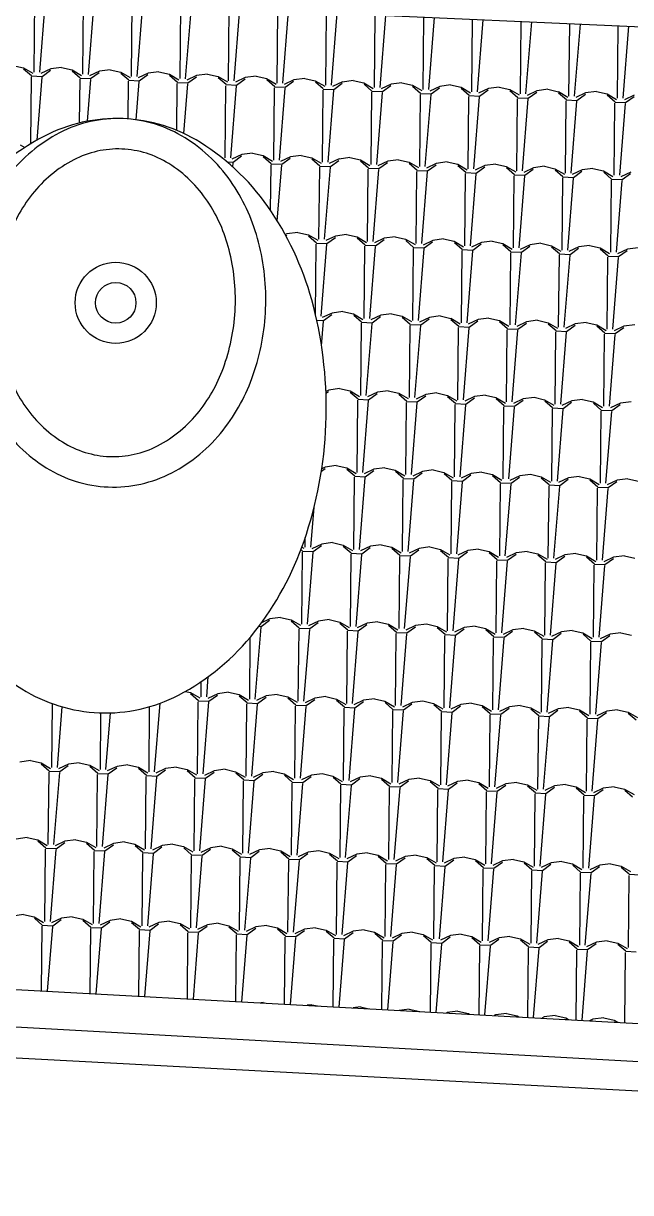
# Model space of a CAD drawing. Extents: x 1037 to 14540, y 1034 to 18285.
# Drawn here: x 8689 to 8988, y 1042 to 1618 of the extents above; entities that cross this region are included whole.
import ezdxf

# ---------------------------------------------------------------- set-up
doc = ezdxf.new("R2010")
doc.units = 0
doc.header["$LTSCALE"] = 100
doc.header["$MEASUREMENT"] = 0
doc.layers.get('0').update_dxf_attribs({"color": 240, "linetype": 'CONTINUOUS'})
doc.layers.add('proiezioni', color=252, linetype='CONTINUOUS')
doc.layers.add('retini copertura', color=32, linetype='CONTINUOUS')

# ---------------------------------------------------------------- blocks, each defined once
blk = doc.blocks.new('*X1853')
at = {"color": 0}
for p, q in [((33.544, 15.9297), (33.5474, 16.2854)), ((33.5716, 15.9294), (33.6, 16.284)), ((33.7837, 15.9189), (33.7872, 16.2746)), ((33.8114, 15.9187), (33.8398, 16.2733)), ((34.0235, 15.9082), (34.0269, 16.2639)), ((34.0512, 15.908), (34.0795, 16.2626)), ((34.2633, 15.8975), (34.2667, 16.2532)), ((34.2909, 15.8973), (34.3193, 16.2519)), ((34.503, 15.8867), (34.5064, 16.2424)), ((34.5307, 15.8866), (34.559, 16.2412)), ((34.7428, 15.876), (34.7462, 16.2317)), ((34.7704, 15.8758), (34.7988, 16.2304)), ((34.9825, 15.8653), (34.986, 16.221)), ((35.0102, 15.8651), (35.0385, 16.2197)), ((35.2223, 15.8545), (35.2257, 16.2102)), ((35.25, 15.8544), (35.2783, 16.209)), ((35.462, 15.8438), (35.4655, 16.1995)), ((35.4897, 15.8437), (35.5181, 16.1983)), ((35.7018, 15.8331), (35.7052, 16.1888)), ((35.7295, 15.8329), (35.7578, 16.1875)), ((35.9416, 15.8223), (35.945, 16.178)), ((35.9692, 15.8222), (35.9976, 16.1768)), ((36.1813, 15.8116), (36.1847, 16.1673)), ((36.209, 15.8115), (36.2373, 16.1661)), ((36.4211, 15.8009), (36.4245, 16.1566)), ((36.4487, 15.8008), (36.4771, 16.1554)), ((33.4394, 15.963), (33.4918, 15.9513)), ((33.4917, 15.9514), (33.538, 15.9242)), ((33.5313, 15.9108), (33.4922, 15.9447)), ((33.5313, 15.9108), (33.583, 15.9085)), ((33.6259, 15.9453), (33.5774, 15.9224)), ((33.583, 15.9085), (33.6249, 15.9387)), ((33.6792, 15.9522), (33.626, 15.9453)), ((33.6792, 15.9523), (33.7315, 15.9406)), ((33.7315, 15.9406), (33.7778, 15.9135)), ((33.7711, 15.9001), (33.732, 15.934)), ((33.8657, 15.9346), (33.8172, 15.9117)), ((33.8227, 15.8977), (33.8647, 15.928)), ((33.9189, 15.9415), (33.8657, 15.9346)), ((33.9189, 15.9415), (33.9713, 15.9299)), ((33.9712, 15.9299), (34.0175, 15.9028)), ((34.0108, 15.8894), (33.9718, 15.9232)), ((34.1055, 15.9239), (34.057, 15.901)), ((34.0625, 15.887), (34.1044, 15.9173)), ((34.1587, 15.9308), (34.1055, 15.9238)), ((34.1587, 15.9308), (34.211, 15.9192)), ((34.211, 15.9192), (34.2573, 15.892)), ((34.2506, 15.8786), (34.2115, 15.9125)), ((34.3452, 15.9132), (34.2967, 15.8903)), ((34.3984, 15.92), (34.3453, 15.9131)), ((34.3984, 15.9201), (34.4508, 15.9084)), ((34.6382, 15.9093), (34.585, 15.9024)), ((34.6382, 15.9094), (34.6906, 15.8977)), ((33.5273, 15.5766), (33.5304, 15.9057)), ((33.5582, 15.5947), (33.583, 15.9044)), ((33.7681, 15.6791), (33.7702, 15.895)), ((33.7711, 15.9001), (33.8227, 15.8978)), ((33.8063, 15.6874), (33.8228, 15.8937)), ((34.0082, 15.6989), (34.0099, 15.8843)), ((34.0108, 15.8893), (34.0625, 15.887)), ((34.0475, 15.695), (34.0625, 15.883)), ((34.2475, 15.6424), (34.2497, 15.8735)), ((34.2506, 15.8786), (34.3022, 15.8763)), ((34.2827, 15.6268), (34.3023, 15.8723)), ((34.3023, 15.8763), (34.3442, 15.9065)), ((34.4508, 15.9084), (34.497, 15.8813)), ((34.4904, 15.8679), (34.4513, 15.9018)), ((34.486, 15.5071), (34.4895, 15.8628)), ((34.4903, 15.8679), (34.542, 15.8656)), ((34.5137, 15.5069), (34.542, 15.8615)), ((34.585, 15.9024), (34.5365, 15.8795)), ((34.542, 15.8656), (34.584, 15.8958)), ((34.6905, 15.8977), (34.7368, 15.8706)), ((34.7301, 15.8572), (34.691, 15.8911)), ((34.7258, 15.4964), (34.7292, 15.8521)), ((34.7301, 15.8572), (34.7818, 15.8549)), ((34.8247, 15.8917), (34.7762, 15.8688)), ((34.7818, 15.8548), (34.8237, 15.8851)), ((34.878, 15.8986), (34.8248, 15.8917)), ((34.878, 15.8986), (34.9303, 15.887)), ((34.9303, 15.887), (34.9766, 15.8599)), ((34.9699, 15.8465), (34.9308, 15.8803)), ((35.0645, 15.881), (35.016, 15.8581)), ((35.0215, 15.8441), (35.0635, 15.8744)), ((35.1177, 15.8879), (35.0645, 15.8809)), ((35.1177, 15.8879), (35.1701, 15.8763)), ((35.17, 15.8763), (35.2163, 15.8491)), ((35.2096, 15.8357), (35.1706, 15.8696)), ((35.3043, 15.8702), (35.2558, 15.8474)), ((35.2613, 15.8334), (35.3033, 15.8636)), ((35.3575, 15.8771), (35.3043, 15.8702)), ((35.3575, 15.8772), (35.4098, 15.8655)), ((35.4098, 15.8655), (35.4561, 15.8384)), ((35.4494, 15.825), (35.4103, 15.8589)), ((35.544, 15.8595), (35.4955, 15.8366)), ((35.5011, 15.8227), (35.543, 15.8529)), ((35.5972, 15.8664), (35.5441, 15.8595)), ((35.5972, 15.8664), (35.6496, 15.8548)), ((35.6496, 15.8548), (35.6958, 15.8277)), ((35.837, 15.8557), (35.7838, 15.8487)), ((35.837, 15.8557), (35.8894, 15.8441)), ((34.7535, 15.4962), (34.7818, 15.8508)), ((34.9655, 15.4856), (34.969, 15.8413)), ((34.9699, 15.8464), (35.0215, 15.8441)), ((34.9932, 15.4855), (35.0216, 15.8401)), ((35.2053, 15.4749), (35.2087, 15.8306)), ((35.2096, 15.8357), (35.2613, 15.8334)), ((35.233, 15.4748), (35.2613, 15.8294)), ((35.4451, 15.4642), (35.4485, 15.8199)), ((35.4494, 15.825), (35.501, 15.8227)), ((35.4727, 15.464), (35.5011, 15.8186)), ((35.6892, 15.8143), (35.6501, 15.8482)), ((35.6848, 15.4534), (35.6882, 15.8092)), ((35.6891, 15.8143), (35.7408, 15.8119)), ((35.7125, 15.4533), (35.7408, 15.8079)), ((35.7838, 15.8488), (35.7353, 15.8259)), ((35.7408, 15.8119), (35.7828, 15.8422)), ((35.8893, 15.8441), (35.9356, 15.817)), ((35.9289, 15.8035), (35.8898, 15.8374)), ((35.9246, 15.4427), (35.928, 15.7984)), ((35.9289, 15.8035), (35.9806, 15.8012)), ((35.9522, 15.4426), (35.9806, 15.7972)), ((36.0235, 15.8381), (35.975, 15.8152)), ((35.9806, 15.8012), (36.0225, 15.8315)), ((36.0768, 15.8449), (36.0236, 15.838)), ((36.0768, 15.845), (36.1291, 15.8333)), ((36.1291, 15.8334), (36.1754, 15.8062)), ((36.1687, 15.7928), (36.1296, 15.8267)), ((36.2633, 15.8273), (36.2148, 15.8044)), ((36.2203, 15.7905), (36.2623, 15.8207)), ((36.3165, 15.8342), (36.2633, 15.8273)), ((36.3165, 15.8343), (36.3689, 15.8226)), ((36.3688, 15.8226), (36.4151, 15.7955)), ((36.4084, 15.7821), (36.3694, 15.816)), ((36.5031, 15.8166), (36.4546, 15.7937)), ((36.4601, 15.7797), (36.5021, 15.81)), ((36.1643, 15.432), (36.1678, 15.7877)), ((36.1687, 15.7928), (36.2203, 15.7905)), ((36.192, 15.4319), (36.2204, 15.7865)), ((36.4041, 15.4212), (36.4075, 15.777)), ((36.4084, 15.7821), (36.4601, 15.7798)), ((36.4318, 15.4212), (36.4601, 15.7758)), ((33.4747, 15.5717), (33.4979, 15.5582)), ((34.4692, 15.5081), (34.4801, 15.5017)), ((34.568, 15.5228), (34.5195, 15.4999)), ((34.525, 15.4859), (34.567, 15.5162)), ((34.6212, 15.5297), (34.568, 15.5228)), ((34.6212, 15.5297), (34.6736, 15.5181)), ((34.6735, 15.5181), (34.7198, 15.491)), ((34.7131, 15.4776), (34.6741, 15.5114)), ((34.8078, 15.5121), (34.7592, 15.4892)), ((34.7648, 15.4752), (34.8067, 15.5055)), ((34.861, 15.519), (34.8078, 15.512)), ((34.861, 15.519), (34.9133, 15.5074)), ((34.9133, 15.5074), (34.9596, 15.4802)), ((35.1007, 15.5082), (35.0475, 15.5013)), ((35.1007, 15.5083), (35.1531, 15.4966)), ((34.4946, 15.4873), (34.525, 15.486)), ((34.5235, 15.4622), (34.5251, 15.4819)), ((34.7101, 15.2475), (34.7122, 15.4725)), ((34.7131, 15.4775), (34.7648, 15.4752)), ((34.7428, 15.1964), (34.7648, 15.4712)), ((34.9529, 15.4668), (34.9138, 15.5007)), ((34.9486, 15.106), (34.952, 15.4617)), ((34.9529, 15.4668), (35.0045, 15.4645)), ((34.9762, 15.1059), (35.0046, 15.4605)), ((35.0475, 15.5014), (34.999, 15.4785)), ((35.0046, 15.4645), (35.0465, 15.4947)), ((35.1531, 15.4966), (35.1993, 15.4695)), ((35.1927, 15.4561), (35.1536, 15.49)), ((35.1883, 15.0953), (35.1917, 15.451)), ((35.1926, 15.4561), (35.2443, 15.4538)), ((35.216, 15.0951), (35.2443, 15.4497)), ((35.2873, 15.4906), (35.2388, 15.4677)), ((35.2443, 15.4538), (35.2863, 15.484)), ((35.3405, 15.4975), (35.2873, 15.4906)), ((35.3405, 15.4975), (35.3929, 15.4859)), ((35.3928, 15.4859), (35.4391, 15.4588)), ((35.4324, 15.4454), (35.3933, 15.4793)), ((35.527, 15.4799), (35.4785, 15.457)), ((35.4841, 15.443), (35.526, 15.4733)), ((35.5803, 15.4868), (35.5271, 15.4799)), ((35.5803, 15.4868), (35.6326, 15.4752)), ((35.6326, 15.4752), (35.6788, 15.4481)), ((35.6722, 15.4346), (35.6331, 15.4685)), ((35.7668, 15.4692), (35.7183, 15.4463)), ((35.7238, 15.4323), (35.7658, 15.4626)), ((35.82, 15.476), (35.7668, 15.4691)), ((35.82, 15.4761), (35.8724, 15.4644)), ((35.8723, 15.4645), (35.9186, 15.4373)), ((35.9119, 15.4239), (35.8729, 15.4578)), ((36.0066, 15.4584), (35.958, 15.4356)), ((35.9636, 15.4216), (36.0055, 15.4518)), ((36.0598, 15.4653), (36.0066, 15.4584)), ((36.0598, 15.4654), (36.1121, 15.4537)), ((36.1121, 15.4537), (36.1584, 15.4266)), ((36.2463, 15.4477), (36.1978, 15.4248)), ((36.2995, 15.4546), (36.2463, 15.4477)), ((36.2995, 15.4546), (36.3519, 15.443)), ((35.4281, 15.0845), (35.4315, 15.4403)), ((35.4324, 15.4454), (35.4841, 15.443)), ((35.4557, 15.0844), (35.4841, 15.439)), ((35.6678, 15.0738), (35.6713, 15.4295)), ((35.6722, 15.4346), (35.7238, 15.4323)), ((35.6955, 15.0737), (35.7239, 15.4283)), ((35.9076, 15.0631), (35.911, 15.4188)), ((35.9119, 15.4239), (35.9636, 15.4216)), ((35.9353, 15.063), (35.9636, 15.4176)), ((36.1517, 15.4132), (36.1126, 15.4471)), ((36.1473, 15.0524), (36.1508, 15.4081)), ((36.1517, 15.4132), (36.2033, 15.4109)), ((36.175, 15.0523), (36.2034, 15.4069)), ((36.2034, 15.4108), (36.2453, 15.4411)), ((36.3519, 15.443), (36.3981, 15.4159)), ((36.3915, 15.4025), (36.3524, 15.4364)), ((36.3871, 15.0416), (36.3905, 15.3973)), ((36.3914, 15.4025), (36.4431, 15.4001)), ((36.4148, 15.0415), (36.4431, 15.3961)), ((36.4861, 15.437), (36.4376, 15.4141)), ((36.4431, 15.4001), (36.4851, 15.4304)), ((34.7908, 15.1325), (34.7823, 15.1284)), ((34.7854, 15.1227), (34.7898, 15.1259)), ((34.844, 15.1393), (34.7908, 15.1324)), ((34.844, 15.1394), (34.8963, 15.1277)), ((34.8963, 15.1278), (34.9426, 15.1006)), ((34.9359, 15.0872), (34.8968, 15.1211)), ((35.0305, 15.1217), (34.982, 15.0988)), ((34.9876, 15.0849), (35.0295, 15.1151)), ((35.0838, 15.1286), (35.0306, 15.1217)), ((35.0837, 15.1287), (35.1361, 15.117)), ((35.1361, 15.117), (35.1823, 15.0899)), ((35.1757, 15.0765), (35.1366, 15.1104)), ((35.2703, 15.111), (35.2218, 15.0881)), ((35.2273, 15.0741), (35.2693, 15.1044)), ((35.3235, 15.1179), (35.2703, 15.111)), ((35.3235, 15.1179), (35.3759, 15.1063)), ((35.3758, 15.1063), (35.4221, 15.0792)), ((35.5633, 15.1072), (35.5101, 15.1002)), ((35.5633, 15.1072), (35.6156, 15.0956)), ((34.9316, 14.7331), (34.935, 15.0821)), ((34.9359, 15.0872), (34.9876, 15.0849)), ((34.9592, 14.7262), (34.9876, 15.0808)), ((35.1713, 14.7157), (35.1748, 15.0714)), ((35.1756, 15.0765), (35.2273, 15.0742)), ((35.199, 14.7155), (35.2273, 15.0701)), ((35.4154, 15.0658), (35.3764, 15.0996)), ((35.4111, 14.7049), (35.4145, 15.0606)), ((35.4154, 15.0657), (35.4671, 15.0634)), ((35.4388, 14.7048), (35.4671, 15.0594)), ((35.51, 15.1003), (35.4615, 15.0774)), ((35.4671, 15.0634), (35.509, 15.0937)), ((35.6156, 15.0956), (35.6619, 15.0684)), ((35.6552, 15.055), (35.6161, 15.0889)), ((35.6508, 14.6942), (35.6543, 15.0499)), ((35.6552, 15.055), (35.7068, 15.0527)), ((35.6785, 14.6941), (35.7069, 15.0487)), ((35.7498, 15.0895), (35.7013, 15.0667)), ((35.7069, 15.0527), (35.7488, 15.0829)), ((35.803, 15.0964), (35.7498, 15.0895)), ((35.803, 15.0965), (35.8554, 15.0848)), ((35.8554, 15.0848), (35.9016, 15.0577)), ((35.8949, 15.0443), (35.8559, 15.0782)), ((35.8949, 15.0443), (35.9466, 15.042)), ((35.9896, 15.0788), (35.9411, 15.0559)), ((35.9466, 15.042), (35.9886, 15.0722)), ((36.0428, 15.0857), (35.9896, 15.0788)), ((36.0428, 15.0857), (36.0951, 15.0741)), ((36.0951, 15.0741), (36.1414, 15.047)), ((36.1347, 15.0336), (36.0956, 15.0675)), ((36.2293, 15.0681), (36.1808, 15.0452)), ((36.1864, 15.0312), (36.2283, 15.0615)), ((36.2826, 15.075), (36.2294, 15.068)), ((36.2826, 15.075), (36.3349, 15.0634)), ((36.3349, 15.0634), (36.3811, 15.0363)), ((36.3745, 15.0228), (36.3354, 15.0567)), ((36.4691, 15.0574), (36.4206, 15.0345)), ((36.4261, 15.0205), (36.4681, 15.0508)), ((36.5223, 15.0642), (36.4691, 15.0573)), ((35.8906, 14.6835), (35.894, 15.0392)), ((35.9183, 14.6834), (35.9466, 15.038)), ((36.1304, 14.6727), (36.1338, 15.0284)), ((36.1347, 15.0336), (36.1864, 15.0312)), ((36.158, 14.6726), (36.1864, 15.0272)), ((36.3701, 14.662), (36.3736, 15.0177)), ((36.3744, 15.0228), (36.4261, 15.0205)), ((36.3978, 14.6619), (36.4261, 15.0165)), ((34.9376, 14.7067), (34.9706, 14.7053)), ((34.961, 14.5811), (34.9706, 14.7012)), ((35.0135, 14.7421), (34.965, 14.7192)), ((34.9706, 14.7052), (35.0125, 14.7355)), ((35.0668, 14.749), (35.0136, 14.7421)), ((35.0668, 14.749), (35.1191, 14.7374)), ((35.1191, 14.7374), (35.1654, 14.7103)), ((35.1587, 14.6969), (35.1196, 14.7307)), ((35.2533, 14.7314), (35.2048, 14.7085)), ((35.2104, 14.6945), (35.2523, 14.7248)), ((35.3065, 14.7383), (35.2533, 14.7313)), ((35.3065, 14.7383), (35.3589, 14.7267)), ((35.3589, 14.7267), (35.4051, 14.6995)), ((35.3984, 14.6861), (35.3594, 14.72)), ((35.4931, 14.7207), (35.4446, 14.6978)), ((35.4501, 14.6838), (35.4921, 14.714)), ((35.5463, 14.7275), (35.4931, 14.7206)), ((35.5463, 14.7276), (35.5986, 14.7159)), ((35.5986, 14.716), (35.6449, 14.6888)), ((35.6382, 14.6754), (35.5991, 14.7093)), ((35.7328, 14.7099), (35.6843, 14.687)), ((35.6899, 14.6731), (35.7318, 14.7033)), ((35.786, 14.7168), (35.7329, 14.7099)), ((35.786, 14.7168), (35.8384, 14.7052)), ((35.8384, 14.7052), (35.8846, 14.6781)), ((35.878, 14.6647), (35.8389, 14.6986)), ((35.9726, 14.6992), (35.9241, 14.6763)), ((36.0258, 14.7061), (35.9726, 14.6991)), ((36.0258, 14.7061), (36.0782, 14.6945)), ((35.1543, 14.336), (35.1578, 14.6918)), ((35.1587, 14.6968), (35.2103, 14.6945)), ((35.182, 14.3359), (35.2104, 14.6905)), ((35.3941, 14.3253), (35.3975, 14.681)), ((35.3984, 14.6861), (35.4501, 14.6838)), ((35.4218, 14.3252), (35.4501, 14.6798)), ((35.6339, 14.3146), (35.6373, 14.6703)), ((35.6382, 14.6754), (35.6899, 14.6731)), ((35.6615, 14.3145), (35.6899, 14.6691)), ((35.8736, 14.3038), (35.8771, 14.6596)), ((35.8779, 14.6647), (35.9296, 14.6624)), ((35.9013, 14.3037), (35.9296, 14.6583)), ((35.9296, 14.6623), (35.9716, 14.6926)), ((36.0781, 14.6945), (36.1244, 14.6674)), ((36.1177, 14.654), (36.0786, 14.6878)), ((36.1134, 14.2931), (36.1168, 14.6488)), ((36.1177, 14.6539), (36.1694, 14.6516)), ((36.141, 14.293), (36.1694, 14.6476)), ((36.2123, 14.6885), (36.1638, 14.6656)), ((36.1694, 14.6516), (36.2113, 14.6819)), ((36.2656, 14.6953), (36.2124, 14.6884)), ((36.2656, 14.6954), (36.3179, 14.6837)), ((36.3179, 14.6838), (36.3642, 14.6566)), ((36.3575, 14.6432), (36.3184, 14.6771)), ((36.3575, 14.6432), (36.4091, 14.6409)), ((36.4521, 14.6777), (36.4036, 14.6549)), ((36.4092, 14.6409), (36.4511, 14.6711)), ((36.5053, 14.6846), (36.4521, 14.6777)), ((36.3531, 14.2824), (36.3566, 14.6381)), ((36.3808, 14.2823), (36.4092, 14.6369)), ((34.9966, 14.3625), (34.9828, 14.356)), ((34.9831, 14.3469), (34.9956, 14.3559)), ((35.0498, 14.3694), (34.9966, 14.3624)), ((35.0498, 14.3694), (35.1021, 14.3578)), ((35.1021, 14.3578), (35.1484, 14.3307)), ((35.2895, 14.3586), (35.2364, 14.3517)), ((35.2895, 14.3587), (35.3419, 14.347)), ((35.1417, 14.3172), (35.1026, 14.3511)), ((35.1374, 13.9564), (35.1408, 14.3121)), ((35.1417, 14.3172), (35.1933, 14.3149)), ((35.165, 13.9563), (35.1934, 14.3109)), ((35.2363, 14.3518), (35.1878, 14.3289)), ((35.1934, 14.3149), (35.2353, 14.3452)), ((35.3419, 14.3471), (35.3881, 14.3199)), ((35.3815, 14.3065), (35.3424, 14.3404)), ((35.3771, 13.9457), (35.3805, 14.3014)), ((35.3814, 14.3065), (35.4331, 14.3042)), ((35.4048, 13.9456), (35.4331, 14.3002)), ((35.4761, 14.341), (35.4276, 14.3181)), ((35.4331, 14.3042), (35.4751, 14.3344)), ((35.5293, 14.3479), (35.4761, 14.341)), ((35.5293, 14.348), (35.5817, 14.3363)), ((35.5816, 14.3363), (35.6279, 14.3092)), ((35.6212, 14.2958), (35.5821, 14.3297)), ((35.6212, 14.2958), (35.6729, 14.2935)), ((35.7158, 14.3303), (35.6673, 14.3074)), ((35.6729, 14.2934), (35.7148, 14.3237)), ((35.7691, 14.3372), (35.7159, 14.3303)), ((35.7691, 14.3372), (35.8214, 14.3256)), ((35.8214, 14.3256), (35.8677, 14.2985)), ((35.861, 14.2851), (35.8219, 14.3189)), ((35.9556, 14.3196), (35.9071, 14.2967)), ((35.9126, 14.2827), (35.9546, 14.313)), ((36.0088, 14.3264), (35.9556, 14.3195)), ((36.0088, 14.3265), (36.0612, 14.3149)), ((36.0611, 14.3149), (36.1074, 14.2877)), ((36.1007, 14.2743), (36.0617, 14.3082)), ((36.1954, 14.3089), (36.1468, 14.286)), ((36.1524, 14.272), (36.1944, 14.3022)), ((36.2486, 14.3157), (36.1954, 14.3088)), ((36.2486, 14.3158), (36.3009, 14.3041)), ((36.3009, 14.3041), (36.3472, 14.277)), ((36.3405, 14.2636), (36.3014, 14.2975)), ((36.4351, 14.2981), (36.3866, 14.2752)), ((36.4883, 14.305), (36.4352, 14.2981)), ((35.6169, 13.935), (35.6203, 14.2907)), ((35.6445, 13.9348), (35.6729, 14.2894)), ((35.8566, 13.9242), (35.8601, 14.2799)), ((35.861, 14.285), (35.9126, 14.2827)), ((35.8843, 13.9241), (35.9127, 14.2787)), ((36.0964, 13.9135), (36.0998, 14.2692)), ((36.1007, 14.2743), (36.1524, 14.272)), ((36.1241, 13.9134), (36.1524, 14.268)), ((36.3362, 13.9028), (36.3396, 14.2585)), ((36.3405, 14.2636), (36.3921, 14.2613)), ((36.3638, 13.9027), (36.3922, 14.2573)), ((36.3922, 14.2613), (36.4341, 14.2915)), ((34.9604, 13.9631), (34.9786, 13.9763)), ((34.9796, 13.9829), (34.9621, 13.9746)), ((35.0328, 13.9897), (34.9796, 13.9828)), ((35.0328, 13.9898), (35.0851, 13.9781)), ((35.0851, 13.9782), (35.1314, 13.951)), ((35.1247, 13.9376), (35.0856, 13.9715)), ((35.2193, 13.9721), (35.1708, 13.9493)), ((35.1764, 13.9353), (35.2183, 13.9655)), ((35.2726, 13.979), (35.2194, 13.9721)), ((35.2726, 13.9791), (35.3249, 13.9674)), ((35.3249, 13.9674), (35.3712, 13.9403)), ((35.3645, 13.9269), (35.3254, 13.9608)), ((35.4591, 13.9614), (35.4106, 13.9385)), ((35.4161, 13.9245), (35.4581, 13.9548)), ((35.5123, 13.9683), (35.4591, 13.9614)), ((35.5123, 13.9683), (35.5647, 13.9567)), ((35.5646, 13.9567), (35.6109, 13.9296)), ((35.6042, 13.9162), (35.5652, 13.95)), ((35.6989, 13.9507), (35.6503, 13.9278)), ((35.7521, 13.9576), (35.6989, 13.9506)), ((35.7521, 13.9576), (35.8044, 13.946)), ((35.1204, 13.5768), (35.1238, 13.9325)), ((35.1247, 13.9376), (35.1764, 13.9353)), ((35.148, 13.5767), (35.1764, 13.9313)), ((35.3601, 13.5661), (35.3636, 13.9218)), ((35.3645, 13.9269), (35.4161, 13.9246)), ((35.3878, 13.5659), (35.4162, 13.9205)), ((35.5999, 13.5553), (35.6033, 13.9111)), ((35.6042, 13.9162), (35.6559, 13.9138)), ((35.6276, 13.5552), (35.6559, 13.9098)), ((35.6559, 13.9138), (35.6978, 13.9441)), ((35.8044, 13.946), (35.8507, 13.9189)), ((35.844, 13.9054), (35.8049, 13.9393)), ((35.8397, 13.5446), (35.8431, 13.9003)), ((35.844, 13.9054), (35.8956, 13.9031)), ((35.8673, 13.5445), (35.8957, 13.8991)), ((35.9386, 13.94), (35.8901, 13.9171)), ((35.8957, 13.9031), (35.9376, 13.9334)), ((35.9918, 13.9468), (35.9386, 13.9399)), ((35.9918, 13.9469), (36.0442, 13.9352)), ((36.0442, 13.9353), (36.0904, 13.9081)), ((36.0838, 13.8947), (36.0447, 13.9286)), ((36.0837, 13.8947), (36.1354, 13.8924)), ((36.1784, 13.9292), (36.1299, 13.9063)), ((36.1354, 13.8924), (36.1774, 13.9226)), ((36.2316, 13.9361), (36.1784, 13.9292)), ((36.2316, 13.9361), (36.2839, 13.9245)), ((36.2839, 13.9245), (36.3302, 13.8974)), ((36.3235, 13.884), (36.2844, 13.9179)), ((36.4181, 13.9185), (36.3696, 13.8956)), ((36.3752, 13.8816), (36.4171, 13.9119)), ((36.4714, 13.9254), (36.4182, 13.9184)), ((36.4714, 13.9254), (36.5237, 13.9138)), ((36.0794, 13.5339), (36.0828, 13.8896)), ((36.1071, 13.5338), (36.1354, 13.8884)), ((36.3192, 13.5231), (36.3226, 13.8789)), ((36.3235, 13.884), (36.3752, 13.8817)), ((36.3468, 13.5231), (36.3752, 13.8777)), ((34.9083, 13.5874), (34.924, 13.7836)), ((34.8806, 13.5875), (34.8811, 13.6363)), ((34.9626, 13.6033), (34.9141, 13.5804)), ((35.0158, 13.6101), (34.9626, 13.6032)), ((35.0158, 13.6102), (35.0682, 13.5985)), ((34.868, 13.5687), (34.8597, 13.5759)), ((34.8636, 13.2079), (34.8671, 13.5636)), ((34.8643, 13.5882), (34.8746, 13.5821)), ((34.8679, 13.5687), (34.9196, 13.5664)), ((34.8913, 13.2078), (34.9196, 13.5624)), ((34.9196, 13.5664), (34.9616, 13.5966)), ((35.0681, 13.5985), (35.1144, 13.5714)), ((35.1077, 13.558), (35.0686, 13.5919)), ((35.1034, 13.1972), (35.1068, 13.5529)), ((35.1077, 13.558), (35.1594, 13.5557)), ((35.1311, 13.197), (35.1594, 13.5516)), ((35.2023, 13.5925), (35.1538, 13.5696)), ((35.1594, 13.5557), (35.2013, 13.5859)), ((35.2556, 13.5994), (35.2024, 13.5925)), ((35.2556, 13.5994), (35.3079, 13.5878)), ((35.3079, 13.5878), (35.3542, 13.5607)), ((35.3475, 13.5473), (35.3084, 13.5812)), ((35.3475, 13.5473), (35.3991, 13.5449)), ((35.4421, 13.5818), (35.3936, 13.5589)), ((35.3992, 13.5449), (35.4411, 13.5752)), ((35.4953, 13.5887), (35.4421, 13.5817)), ((35.4953, 13.5887), (35.5477, 13.5771)), ((35.5477, 13.5771), (35.5939, 13.55)), ((35.5872, 13.5365), (35.5482, 13.5704)), ((35.6819, 13.5711), (35.6334, 13.5482)), ((35.6389, 13.5342), (35.6809, 13.5645)), ((35.7351, 13.5779), (35.6819, 13.571)), ((35.7351, 13.578), (35.7874, 13.5663)), ((35.7874, 13.5664), (35.8337, 13.5392)), ((35.827, 13.5258), (35.7879, 13.5597)), ((35.9216, 13.5603), (35.8731, 13.5375)), ((35.8787, 13.5235), (35.9206, 13.5537)), ((35.9749, 13.5672), (35.9217, 13.5603)), ((35.9748, 13.5672), (36.0272, 13.5556)), ((36.0272, 13.5556), (36.0734, 13.5285)), ((36.0668, 13.5151), (36.0277, 13.549)), ((36.1614, 13.5496), (36.1129, 13.5267)), ((36.2146, 13.5565), (36.1614, 13.5496)), ((36.2146, 13.5565), (36.267, 13.5449)), ((36.4544, 13.5457), (36.4012, 13.5388)), ((36.4544, 13.5458), (36.5067, 13.5341)), ((35.3432, 13.1864), (35.3466, 13.5422)), ((35.3708, 13.1863), (35.3992, 13.5409)), ((35.5829, 13.1757), (35.5863, 13.5314)), ((35.5872, 13.5365), (35.6389, 13.5342)), ((35.6106, 13.1756), (35.6389, 13.5302)), ((35.8227, 13.165), (35.8261, 13.5207)), ((35.827, 13.5258), (35.8787, 13.5235)), ((35.8503, 13.1649), (35.8787, 13.5195)), ((36.0624, 13.1543), (36.0659, 13.51)), ((36.0667, 13.5151), (36.1184, 13.5128)), ((36.0901, 13.1542), (36.1184, 13.5088)), ((36.1184, 13.5127), (36.1604, 13.543)), ((36.2669, 13.5449), (36.3132, 13.5178)), ((36.3065, 13.5044), (36.2675, 13.5382)), ((36.3022, 13.1435), (36.3056, 13.4992)), ((36.3065, 13.5044), (36.3582, 13.502)), ((36.3298, 13.1434), (36.3582, 13.498)), ((36.4011, 13.5389), (36.3526, 13.516)), ((36.3582, 13.502), (36.4001, 13.5323)), ((34.6629, 13.1975), (34.7048, 13.2277)), ((34.7058, 13.2344), (34.6652, 13.2152)), ((34.7591, 13.2412), (34.7059, 13.2343)), ((34.7591, 13.2413), (34.8114, 13.2296)), ((34.8114, 13.2297), (34.8577, 13.2025)), ((34.851, 13.1891), (34.8119, 13.223)), ((34.9456, 13.2236), (34.8971, 13.2007)), ((34.9027, 13.1868), (34.9446, 13.217)), ((34.9988, 13.2305), (34.9456, 13.2236)), ((34.9988, 13.2305), (35.0512, 13.2189)), ((35.0512, 13.2189), (35.0974, 13.1918)), ((35.0907, 13.1784), (35.0517, 13.2123)), ((35.1854, 13.2129), (35.1369, 13.19)), ((35.1424, 13.176), (35.1844, 13.2063)), ((35.2386, 13.2198), (35.1854, 13.2128)), ((35.2386, 13.2198), (35.2909, 13.2082)), ((35.2909, 13.2082), (35.3372, 13.1811)), ((35.3305, 13.1677), (35.2914, 13.2015)), ((35.4251, 13.2022), (35.3766, 13.1793)), ((35.4783, 13.209), (35.4252, 13.2021)), ((35.4783, 13.2091), (35.5307, 13.1974)), ((34.6069, 12.839), (34.6098, 13.1438)), ((34.6346, 12.8389), (34.6629, 13.1935)), ((34.6525, 13.198), (34.6629, 13.1975)), ((34.8466, 12.8283), (34.8501, 13.184)), ((34.851, 13.1891), (34.9026, 13.1868)), ((34.8743, 12.8281), (34.9027, 13.1827)), ((35.0864, 12.8176), (35.0898, 13.1733)), ((35.0907, 13.1784), (35.1424, 13.1761)), ((35.1141, 12.8174), (35.1424, 13.172)), ((35.3262, 12.8068), (35.3296, 13.1625)), ((35.3305, 13.1676), (35.3822, 13.1653)), ((35.3538, 12.8067), (35.3822, 13.1613)), ((35.3822, 13.1653), (35.4241, 13.1956)), ((35.5307, 13.1975), (35.5769, 13.1703)), ((35.5703, 13.1569), (35.5312, 13.1908)), ((35.5659, 12.7961), (35.5694, 13.1518)), ((35.5702, 13.1569), (35.6219, 13.1546)), ((35.5936, 12.796), (35.6219, 13.1506)), ((35.6649, 13.1914), (35.6164, 13.1686)), ((35.6219, 13.1546), (35.6639, 13.1848)), ((35.7181, 13.1983), (35.6649, 13.1914)), ((35.7181, 13.1984), (35.7705, 13.1867)), ((35.7704, 13.1867), (35.8167, 13.1596)), ((35.81, 13.1462), (35.7709, 13.1801)), ((35.81, 13.1462), (35.8617, 13.1439)), ((35.9046, 13.1807), (35.8561, 13.1578)), ((35.8617, 13.1439), (35.9036, 13.1741)), ((35.9579, 13.1876), (35.9047, 13.1807)), ((35.9579, 13.1876), (36.0102, 13.176)), ((36.0102, 13.176), (36.0565, 13.1489)), ((36.0498, 13.1355), (36.0107, 13.1694)), ((36.1444, 13.17), (36.0959, 13.1471)), ((36.1015, 13.1331), (36.1434, 13.1634)), ((36.1976, 13.1769), (36.1444, 13.1699)), ((36.1976, 13.1769), (36.25, 13.1653)), ((36.25, 13.1653), (36.2962, 13.1382)), ((36.2895, 13.1247), (36.2505, 13.1586)), ((36.3842, 13.1593), (36.3357, 13.1364)), ((36.3412, 13.1224), (36.3832, 13.1527)), ((36.4374, 13.1661), (36.3842, 13.1592)), ((36.4374, 13.1662), (36.4897, 13.1545)), ((35.8057, 12.7854), (35.8091, 13.1411)), ((35.8333, 12.7853), (35.8617, 13.1399)), ((36.0454, 12.7746), (36.0489, 13.1303)), ((36.0498, 13.1355), (36.1014, 13.1331)), ((36.0731, 12.7745), (36.1015, 13.1291)), ((36.2852, 12.7639), (36.2886, 13.1196)), ((36.2895, 13.1247), (36.3412, 13.1224)), ((36.3129, 12.7638), (36.3412, 13.1184)), ((34.3671, 12.8498), (34.3679, 12.9254)), ((34.3948, 12.8496), (34.4028, 12.9499)), ((34.2896, 12.8771), (34.3149, 12.8714)), ((34.3149, 12.8715), (34.3612, 12.8444)), ((34.3545, 12.8309), (34.3154, 12.8648)), ((34.4491, 12.8655), (34.4006, 12.8426)), ((34.4061, 12.8286), (34.4481, 12.8589)), ((34.5023, 12.8723), (34.4491, 12.8654)), ((34.5023, 12.8724), (34.5547, 12.8607)), ((34.5547, 12.8608), (34.6009, 12.8336)), ((34.5942, 12.8202), (34.5552, 12.8541)), ((34.6889, 12.8547), (34.6403, 12.8318)), ((34.7421, 12.8616), (34.6889, 12.8547)), ((34.7421, 12.8616), (34.7944, 12.85)), ((33.6309, 12.5023), (33.6339, 12.8162)), ((33.6585, 12.5021), (33.6824, 12.8006)), ((34.1104, 12.4809), (34.1135, 12.8016)), ((34.1381, 12.4807), (34.1651, 12.8186)), ((34.3501, 12.4701), (34.3536, 12.8259)), ((34.3545, 12.8309), (34.4061, 12.8286)), ((34.3778, 12.47), (34.4062, 12.8246)), ((34.5899, 12.4594), (34.5933, 12.8151)), ((34.5942, 12.8202), (34.6459, 12.8179)), ((34.6176, 12.4593), (34.6459, 12.8139)), ((34.6459, 12.8179), (34.6879, 12.8481)), ((34.7944, 12.85), (34.8407, 12.8229)), ((34.834, 12.8095), (34.7949, 12.8434)), ((34.8297, 12.4487), (34.8331, 12.8044)), ((34.834, 12.8095), (34.8856, 12.8072)), ((34.8573, 12.4485), (34.8857, 12.8031)), ((34.9286, 12.844), (34.8801, 12.8211)), ((34.8857, 12.8071), (34.9276, 12.8374)), ((34.9818, 12.8509), (34.9287, 12.8439)), ((34.9818, 12.8509), (35.0342, 12.8393)), ((35.0342, 12.8393), (35.0804, 12.8122)), ((35.0738, 12.7988), (35.0347, 12.8326)), ((35.0737, 12.7987), (35.1254, 12.7964)), ((35.1684, 12.8333), (35.1199, 12.8104)), ((35.1254, 12.7964), (35.1674, 12.8267)), ((35.2216, 12.8401), (35.1684, 12.8332)), ((35.2216, 12.8402), (35.274, 12.8285)), ((35.2739, 12.8286), (35.3202, 12.8014)), ((35.3135, 12.788), (35.2744, 12.8219)), ((35.4081, 12.8226), (35.3596, 12.7997)), ((35.3652, 12.7857), (35.4071, 12.8159)), ((35.4614, 12.8294), (35.4082, 12.8225)), ((35.4614, 12.8295), (35.5137, 12.8178)), ((35.5137, 12.8178), (35.56, 12.7907)), ((35.5533, 12.7773), (35.5142, 12.8112)), ((35.6479, 12.8118), (35.5994, 12.7889)), ((35.605, 12.775), (35.6469, 12.8052)), ((35.7011, 12.8187), (35.6479, 12.8118)), ((35.7011, 12.8187), (35.7535, 12.8071)), ((35.7535, 12.8071), (35.7997, 12.78)), ((35.793, 12.7666), (35.754, 12.8005)), ((35.8877, 12.8011), (35.8391, 12.7782)), ((35.9409, 12.808), (35.8877, 12.801)), ((35.9409, 12.808), (35.9932, 12.7964)), ((35.9932, 12.7964), (36.0395, 12.7693)), ((36.1806, 12.7972), (36.1275, 12.7903)), ((36.1806, 12.7973), (36.233, 12.7856)), ((33.8706, 12.4916), (33.8733, 12.771)), ((33.8983, 12.4914), (33.9206, 12.771)), ((35.0694, 12.4379), (35.0729, 12.7937)), ((35.0971, 12.4378), (35.1254, 12.7924)), ((35.3092, 12.4272), (35.3126, 12.7829)), ((35.3135, 12.788), (35.3652, 12.7857)), ((35.3368, 12.4271), (35.3652, 12.7817)), ((35.5489, 12.4165), (35.5524, 12.7722)), ((35.5533, 12.7773), (35.6049, 12.775)), ((35.5766, 12.4164), (35.605, 12.771)), ((35.7887, 12.4057), (35.7921, 12.7615)), ((35.793, 12.7666), (35.8447, 12.7643)), ((35.8164, 12.4056), (35.8447, 12.7602)), ((35.8447, 12.7642), (35.8867, 12.7945)), ((36.0328, 12.7559), (35.9937, 12.7897)), ((36.0285, 12.395), (36.0319, 12.7507)), ((36.0328, 12.7558), (36.0844, 12.7535)), ((36.0561, 12.3949), (36.0845, 12.7495)), ((36.1274, 12.7904), (36.0789, 12.7675)), ((36.0845, 12.7535), (36.1264, 12.7838)), ((36.233, 12.7857), (36.2792, 12.7585)), ((36.2726, 12.7451), (36.2335, 12.779)), ((36.2682, 12.3843), (36.2716, 12.74)), ((36.2725, 12.7451), (36.3242, 12.7428)), ((36.2959, 12.3842), (36.3242, 12.7388)), ((36.3672, 12.7796), (36.3187, 12.7568)), ((36.3242, 12.7428), (36.3662, 12.773)), ((36.4204, 12.7865), (36.3672, 12.7796)), ((36.4204, 12.7865), (36.4728, 12.7749)), ((36.4727, 12.7749), (36.519, 12.7478)), ((36.5123, 12.7344), (36.4732, 12.7683)), ((33.5263, 12.5356), (33.4731, 12.5287)), ((33.5263, 12.5357), (33.5786, 12.524)), ((33.5786, 12.524), (33.6249, 12.4969)), ((33.6182, 12.4835), (33.5791, 12.5174)), ((33.7128, 12.518), (33.6643, 12.4951)), ((33.6699, 12.4812), (33.7118, 12.5114)), ((33.7661, 12.5249), (33.7129, 12.518)), ((33.766, 12.5249), (33.8184, 12.5133)), ((33.8184, 12.5133), (33.8647, 12.4862)), ((34.0058, 12.5142), (33.9526, 12.5072)), ((34.0058, 12.5142), (34.0582, 12.5026)), ((33.6139, 12.1227), (33.6173, 12.4784)), ((33.6182, 12.4835), (33.6699, 12.4812)), ((33.6415, 12.1225), (33.6699, 12.4771)), ((33.858, 12.4728), (33.8189, 12.5067)), ((33.8536, 12.112), (33.8571, 12.4677)), ((33.858, 12.4728), (33.9096, 12.4705)), ((33.8813, 12.1118), (33.9097, 12.4664)), ((33.9526, 12.5073), (33.9041, 12.4844)), ((33.9096, 12.4704), (33.9516, 12.5007)), ((34.0581, 12.5026), (34.1044, 12.4755)), ((34.0977, 12.462), (34.0587, 12.4959)), ((34.0934, 12.1013), (34.0968, 12.457)), ((34.0977, 12.462), (34.1494, 12.4597)), ((34.1211, 12.1011), (34.1494, 12.4557)), ((34.1923, 12.4966), (34.1438, 12.4737)), ((34.1494, 12.4597), (34.1913, 12.49)), ((34.2456, 12.5034), (34.1924, 12.4965)), ((34.2456, 12.5035), (34.2979, 12.4918)), ((34.2979, 12.4919), (34.3442, 12.4647)), ((34.3375, 12.4513), (34.2984, 12.4852)), ((34.3375, 12.4513), (34.3891, 12.449)), ((34.4321, 12.4858), (34.3836, 12.463)), ((34.3892, 12.449), (34.4311, 12.4792)), ((34.4853, 12.4927), (34.4321, 12.4858)), ((34.4853, 12.4927), (34.5377, 12.4811)), ((34.5377, 12.4811), (34.5839, 12.454)), ((34.5772, 12.4406), (34.5382, 12.4745)), ((34.6719, 12.4751), (34.6234, 12.4522)), ((34.6289, 12.4382), (34.6709, 12.4685)), ((34.7251, 12.482), (34.6719, 12.475)), ((34.7251, 12.482), (34.7774, 12.4704)), ((34.7774, 12.4704), (34.8237, 12.4433)), ((34.817, 12.4299), (34.7779, 12.4637)), ((34.9116, 12.4644), (34.8631, 12.4415)), ((34.8687, 12.4275), (34.9106, 12.4578)), ((34.9649, 12.4712), (34.9117, 12.4643)), ((34.9648, 12.4713), (35.0172, 12.4596)), ((35.0172, 12.4597), (35.0635, 12.4326)), ((35.0568, 12.4191), (35.0177, 12.453)), ((35.1514, 12.4537), (35.1029, 12.4308)), ((35.2046, 12.4605), (35.1514, 12.4536)), ((35.2046, 12.4606), (35.257, 12.4489)), ((34.3332, 12.0905), (34.3366, 12.4462)), ((34.3608, 12.0904), (34.3892, 12.445)), ((34.5729, 12.0798), (34.5764, 12.4355)), ((34.5772, 12.4406), (34.6289, 12.4383)), ((34.6006, 12.0796), (34.6289, 12.4342)), ((34.8127, 12.0691), (34.8161, 12.4248)), ((34.817, 12.4299), (34.8687, 12.4275)), ((34.8403, 12.0689), (34.8687, 12.4235)), ((35.0524, 12.0583), (35.0559, 12.414)), ((35.0568, 12.4191), (35.1084, 12.4168)), ((35.0801, 12.0582), (35.1085, 12.4128)), ((35.1084, 12.4168), (35.1504, 12.4471)), ((35.2569, 12.449), (35.3032, 12.4218)), ((35.2965, 12.4084), (35.2575, 12.4423)), ((35.2922, 12.0476), (35.2956, 12.4033)), ((35.2965, 12.4084), (35.3482, 12.4061)), ((35.3199, 12.0475), (35.3482, 12.4021)), ((35.3911, 12.4429), (35.3426, 12.42)), ((35.3482, 12.4061), (35.3902, 12.4363)), ((35.4444, 12.4498), (35.3912, 12.4429)), ((35.4444, 12.4498), (35.4967, 12.4382)), ((35.4967, 12.4382), (35.543, 12.4111)), ((35.5363, 12.3977), (35.4972, 12.4316)), ((35.5363, 12.3977), (35.5879, 12.3954)), ((35.6309, 12.4322), (35.5824, 12.4093)), ((35.588, 12.3953), (35.6299, 12.4256)), ((35.6841, 12.4391), (35.631, 12.4321)), ((35.6841, 12.4391), (35.7365, 12.4275)), ((35.7365, 12.4275), (35.7827, 12.4004)), ((35.776, 12.387), (35.737, 12.4208)), ((35.8707, 12.4215), (35.8222, 12.3986)), ((35.8277, 12.3846), (35.8697, 12.4149)), ((35.9239, 12.4283), (35.8707, 12.4214)), ((35.9239, 12.4284), (35.9762, 12.4167)), ((35.9762, 12.4168), (36.0225, 12.3896)), ((36.0158, 12.3762), (35.9767, 12.4101)), ((36.1104, 12.4108), (36.0619, 12.3879)), ((36.0675, 12.3739), (36.1094, 12.4041)), ((36.1637, 12.4176), (36.1105, 12.4107)), ((36.1636, 12.4177), (36.216, 12.406)), ((36.216, 12.406), (36.2623, 12.3789)), ((36.2556, 12.3655), (36.2165, 12.3994)), ((36.3502, 12.4), (36.3017, 12.3771)), ((36.3072, 12.3632), (36.3492, 12.3934)), ((36.4034, 12.4069), (36.3502, 12.4)), ((36.4034, 12.4069), (36.4558, 12.3953)), ((36.4557, 12.3953), (36.502, 12.3682)), ((35.532, 12.0369), (35.5354, 12.3926)), ((35.5596, 12.0367), (35.588, 12.3913)), ((35.7717, 12.0261), (35.7751, 12.3818)), ((35.776, 12.3869), (35.8277, 12.3846)), ((35.7994, 12.026), (35.8277, 12.3806)), ((36.0115, 12.0154), (36.0149, 12.3711)), ((36.0158, 12.3762), (36.0675, 12.3739)), ((36.0391, 12.0153), (36.0675, 12.3699)), ((36.2512, 12.0047), (36.2547, 12.3604)), ((36.2556, 12.3655), (36.3072, 12.3632)), ((36.2789, 12.0046), (36.3072, 12.3592)), ((36.4953, 12.3548), (36.4563, 12.3887)), ((33.5093, 12.156), (33.4561, 12.1491)), ((33.5093, 12.156), (33.5617, 12.1444)), ((33.5616, 12.1444), (33.6079, 12.1173)), ((33.6012, 12.1039), (33.5621, 12.1378)), ((33.6958, 12.1384), (33.6473, 12.1155)), ((33.6529, 12.1015), (33.6948, 12.1318)), ((33.7491, 12.1453), (33.6959, 12.1383)), ((33.7491, 12.1453), (33.8014, 12.1337)), ((33.8014, 12.1337), (33.8477, 12.1066)), ((33.841, 12.0932), (33.8019, 12.127)), ((33.9356, 12.1277), (33.8871, 12.1048)), ((33.8927, 12.0908), (33.9346, 12.1211)), ((33.9888, 12.1345), (33.9356, 12.1276)), ((33.9888, 12.1346), (34.0412, 12.1229)), ((34.0412, 12.123), (34.0874, 12.0958)), ((34.0807, 12.0824), (34.0417, 12.1163)), ((34.1754, 12.117), (34.1269, 12.0941)), ((34.1324, 12.0801), (34.1744, 12.1103)), ((34.2286, 12.1238), (34.1754, 12.1169)), ((34.2286, 12.1238), (34.2809, 12.1122)), ((34.2809, 12.1122), (34.3272, 12.0851)), ((34.3205, 12.0717), (34.2814, 12.1056)), ((34.4151, 12.1062), (34.3666, 12.0833)), ((34.4684, 12.1131), (34.4152, 12.1062)), ((34.4683, 12.1131), (34.5207, 12.1015)), ((33.5969, 11.7431), (33.6003, 12.0988)), ((33.6012, 12.1039), (33.6529, 12.1016)), ((33.6246, 11.7429), (33.6529, 12.0975)), ((33.8367, 11.7324), (33.8401, 12.0881)), ((33.841, 12.0931), (33.8926, 12.0908)), ((33.8643, 11.7322), (33.8927, 12.0868)), ((34.0764, 11.7216), (34.0798, 12.0773)), ((34.0807, 12.0824), (34.1324, 12.0801)), ((34.1041, 11.7215), (34.1324, 12.0761)), ((34.3162, 11.7109), (34.3196, 12.0666)), ((34.3205, 12.0717), (34.3722, 12.0694)), ((34.3438, 11.7107), (34.3722, 12.0653)), ((34.3722, 12.0694), (34.4141, 12.0996)), ((34.5207, 12.1015), (34.567, 12.0744)), ((34.5603, 12.061), (34.5212, 12.0949)), ((34.5559, 11.7002), (34.5594, 12.0559)), ((34.5602, 12.061), (34.6119, 12.0587)), ((34.5836, 11.7), (34.6119, 12.0546)), ((34.6549, 12.0955), (34.6064, 12.0726)), ((34.6119, 12.0586), (34.6539, 12.0889)), ((34.7081, 12.1023), (34.6549, 12.0954)), ((34.7081, 12.1024), (34.7605, 12.0907)), ((34.7604, 12.0908), (34.8067, 12.0637)), ((34.8, 12.0502), (34.7609, 12.0841)), ((34.8, 12.0502), (34.8517, 12.0479)), ((34.8946, 12.0848), (34.8461, 12.0619)), ((34.8517, 12.0479), (34.8936, 12.0782)), ((34.9479, 12.0916), (34.8947, 12.0847)), ((34.9479, 12.0917), (35.0002, 12.08)), ((35.0002, 12.0801), (35.0465, 12.0529)), ((35.0398, 12.0395), (35.0007, 12.0734)), ((35.1344, 12.074), (35.0859, 12.0512)), ((35.0915, 12.0372), (35.1334, 12.0674)), ((35.1876, 12.0809), (35.1344, 12.074)), ((35.1876, 12.0809), (35.24, 12.0693)), ((35.24, 12.0693), (35.2862, 12.0422)), ((35.2795, 12.0288), (35.2405, 12.0627)), ((35.3742, 12.0633), (35.3257, 12.0404)), ((35.3312, 12.0264), (35.3732, 12.0567)), ((35.4274, 12.0702), (35.3742, 12.0632)), ((35.4274, 12.0702), (35.4797, 12.0586)), ((35.4797, 12.0586), (35.526, 12.0315)), ((35.5193, 12.0181), (35.4802, 12.0519)), ((35.6139, 12.0526), (35.5654, 12.0297)), ((35.6672, 12.0594), (35.614, 12.0525)), ((35.6671, 12.0595), (35.7195, 12.0478)), ((35.7195, 12.0479), (35.7658, 12.0208)), ((35.9069, 12.0487), (35.8537, 12.0418)), ((35.9069, 12.0488), (35.9593, 12.0371)), ((34.7957, 11.6894), (34.7991, 12.0452)), ((34.8234, 11.6893), (34.8517, 12.0439)), ((35.0355, 11.6787), (35.0389, 12.0344)), ((35.0398, 12.0395), (35.0914, 12.0372)), ((35.0631, 11.6786), (35.0915, 12.0332)), ((35.2752, 11.668), (35.2786, 12.0237)), ((35.2795, 12.0288), (35.3312, 12.0265)), ((35.3029, 11.6678), (35.3312, 12.0224)), ((35.515, 11.6572), (35.5184, 12.013)), ((35.5193, 12.0181), (35.571, 12.0157)), ((35.5426, 11.6571), (35.571, 12.0117)), ((35.571, 12.0157), (35.6129, 12.046)), ((35.7591, 12.0073), (35.72, 12.0412)), ((35.7547, 11.6465), (35.7582, 12.0022)), ((35.759, 12.0073), (35.8107, 12.005)), ((35.7824, 11.6464), (35.8107, 12.001)), ((35.8537, 12.0419), (35.8052, 12.019)), ((35.8107, 12.005), (35.8527, 12.0352)), ((35.9592, 12.0372), (36.0055, 12.01)), ((35.9988, 11.9966), (35.9597, 12.0305)), ((35.9945, 11.6358), (35.9979, 11.9915)), ((35.9988, 11.9966), (36.0505, 11.9943)), ((36.0221, 11.6357), (36.0505, 11.9903)), ((36.0934, 12.0311), (36.0449, 12.0082)), ((36.0505, 11.9943), (36.0924, 12.0245)), ((36.1467, 12.038), (36.0935, 12.0311)), ((36.1467, 12.038), (36.199, 12.0264)), ((36.199, 12.0264), (36.2453, 11.9993)), ((36.2386, 11.9859), (36.1995, 12.0198)), ((36.3332, 12.0204), (36.2847, 11.9975)), ((36.2903, 11.9835), (36.3322, 12.0138)), ((36.3864, 12.0273), (36.3332, 12.0203)), ((36.3864, 12.0273), (36.4388, 12.0157)), ((36.4388, 12.0157), (36.485, 11.9886)), ((36.4783, 11.9752), (36.4393, 12.009)), ((36.2342, 11.625), (36.2377, 11.9808)), ((36.2386, 11.9859), (36.2902, 11.9836)), ((36.2619, 11.625), (36.2903, 11.9796)), ((36.474, 11.6143), (36.4774, 11.97)), ((36.4783, 11.9751), (36.53, 11.9728)), ((33.4923, 11.7764), (33.4391, 11.7694)), ((33.4923, 11.7764), (33.5447, 11.7648)), ((33.5447, 11.7648), (33.5909, 11.7377)), ((33.6789, 11.7588), (33.6304, 11.7359)), ((33.7321, 11.7656), (33.6789, 11.7587)), ((33.7321, 11.7657), (33.7844, 11.754)), ((33.5842, 11.7243), (33.5452, 11.7581)), ((33.5803, 11.4003), (33.5833, 11.7192)), ((33.5842, 11.7243), (33.6359, 11.7219)), ((33.6104, 11.3987), (33.6359, 11.7179)), ((33.6359, 11.7219), (33.6779, 11.7522)), ((33.7844, 11.7541), (33.8307, 11.7269)), ((33.824, 11.7135), (33.7849, 11.7474)), ((33.82, 11.3873), (33.8231, 11.7085)), ((33.824, 11.7135), (33.8757, 11.7112)), ((33.85, 11.3857), (33.8757, 11.7072)), ((33.9186, 11.7481), (33.8701, 11.7252)), ((33.8757, 11.7112), (33.9176, 11.7414)), ((33.9718, 11.7549), (33.9187, 11.748)), ((33.9718, 11.755), (34.0242, 11.7433)), ((34.0242, 11.7434), (34.0704, 11.7162)), ((34.0638, 11.7028), (34.0247, 11.7367)), ((34.0637, 11.7028), (34.1154, 11.7005)), ((34.1584, 11.7373), (34.1099, 11.7144)), ((34.1154, 11.7005), (34.1574, 11.7307)), ((34.2116, 11.7442), (34.1584, 11.7373)), ((34.2116, 11.7442), (34.264, 11.7326)), ((34.2639, 11.7326), (34.3102, 11.7055)), ((34.3035, 11.6921), (34.2644, 11.726)), ((34.3981, 11.7266), (34.3496, 11.7037)), ((34.3552, 11.6897), (34.3971, 11.72)), ((34.4514, 11.7335), (34.3982, 11.7265)), ((34.4514, 11.7335), (34.5037, 11.7219)), ((34.5037, 11.7219), (34.55, 11.6948)), ((34.5433, 11.6814), (34.5042, 11.7152)), ((34.6379, 11.7159), (34.5894, 11.693)), ((34.595, 11.679), (34.6369, 11.7093)), ((34.6911, 11.7227), (34.6379, 11.7158)), ((34.6911, 11.7228), (34.7435, 11.7111)), ((34.7435, 11.7112), (34.7897, 11.684)), ((34.783, 11.6706), (34.744, 11.7045)), ((34.8777, 11.7051), (34.8292, 11.6823)), ((34.9309, 11.712), (34.8777, 11.7051)), ((34.9309, 11.712), (34.9832, 11.7004)), ((35.1706, 11.7013), (35.1175, 11.6943)), ((35.1706, 11.7013), (35.223, 11.6897)), ((34.0597, 11.3743), (34.0629, 11.6977)), ((34.0896, 11.3727), (34.1154, 11.6964)), ((34.2995, 11.3613), (34.3026, 11.687)), ((34.3035, 11.6921), (34.3552, 11.6898)), ((34.3291, 11.3596), (34.3552, 11.6857)), ((34.5392, 11.3482), (34.5424, 11.6763)), ((34.5433, 11.6813), (34.5949, 11.679)), ((34.5687, 11.3466), (34.595, 11.675)), ((34.779, 11.3352), (34.7821, 11.6655)), ((34.783, 11.6706), (34.8347, 11.6683)), ((34.8083, 11.3336), (34.8347, 11.6643)), ((34.8347, 11.6683), (34.8767, 11.6985)), ((34.9832, 11.7004), (35.0295, 11.6733)), ((35.0228, 11.6599), (34.9837, 11.6938)), ((35.0187, 11.3222), (35.0219, 11.6548)), ((35.0228, 11.6599), (35.0745, 11.6576)), ((35.0479, 11.3206), (35.0745, 11.6535)), ((35.1174, 11.6944), (35.0689, 11.6715)), ((35.0745, 11.6576), (35.1164, 11.6878)), ((35.223, 11.6897), (35.2692, 11.6626)), ((35.2626, 11.6492), (35.2235, 11.6831)), ((35.2584, 11.3092), (35.2617, 11.6441)), ((35.2625, 11.6492), (35.3142, 11.6468)), ((35.3572, 11.6837), (35.3087, 11.6608)), ((35.3142, 11.6468), (35.3562, 11.6771)), ((35.4104, 11.6905), (35.3572, 11.6836)), ((35.4104, 11.6906), (35.4628, 11.6789)), ((35.4627, 11.679), (35.509, 11.6519)), ((35.5023, 11.6384), (35.4632, 11.6723)), ((35.5969, 11.673), (35.5484, 11.6501)), ((35.554, 11.6361), (35.5959, 11.6664)), ((35.6502, 11.6798), (35.597, 11.6729)), ((35.6502, 11.6799), (35.7025, 11.6682)), ((35.7025, 11.6683), (35.7488, 11.6411)), ((35.7421, 11.6277), (35.703, 11.6616)), ((35.8367, 11.6622), (35.7882, 11.6393)), ((35.7938, 11.6254), (35.8357, 11.6556)), ((35.8899, 11.6691), (35.8367, 11.6622)), ((35.8899, 11.6691), (35.9423, 11.6575)), ((35.9423, 11.6575), (35.9885, 11.6304)), ((35.9818, 11.617), (35.9428, 11.6509)), ((36.0765, 11.6515), (36.0279, 11.6286)), ((36.0335, 11.6146), (36.0755, 11.6449)), ((36.1297, 11.6584), (36.0765, 11.6514)), ((36.1297, 11.6584), (36.182, 11.6468)), ((36.182, 11.6468), (36.2283, 11.6197)), ((36.3694, 11.6476), (36.3163, 11.6407)), ((36.3694, 11.6477), (36.4218, 11.636)), ((35.2874, 11.3076), (35.3142, 11.6428)), ((35.4982, 11.2962), (35.5014, 11.6333)), ((35.5023, 11.6384), (35.554, 11.6361)), ((35.527, 11.2946), (35.554, 11.6321)), ((35.7379, 11.2831), (35.7412, 11.6226)), ((35.7421, 11.6277), (35.7937, 11.6254)), ((35.7666, 11.2816), (35.7938, 11.6214)), ((35.9776, 11.2701), (35.9809, 11.6119)), ((35.9818, 11.617), (36.0335, 11.6147)), ((36.0062, 11.2686), (36.0335, 11.6107)), ((36.2216, 11.6063), (36.1825, 11.6401)), ((36.2174, 11.2571), (36.2207, 11.6011)), ((36.2216, 11.6063), (36.2733, 11.6039)), ((36.2457, 11.2556), (36.2733, 11.5999)), ((36.3162, 11.6408), (36.2677, 11.6179)), ((36.2733, 11.6039), (36.3152, 11.6342)), ((36.4218, 11.6361), (36.468, 11.6089)), ((36.4614, 11.5955), (36.4223, 11.6294)), ((36.4571, 11.2441), (36.4604, 11.5904)), ((36.4613, 11.5955), (36.513, 11.5932)), ((34.6741, 11.3431), (34.6623, 11.3416)), ((34.6741, 11.3431), (34.6874, 11.3402)), ((34.9139, 11.3324), (34.8896, 11.3292)), ((34.9139, 11.3324), (34.9408, 11.3264)), ((35.1537, 11.3216), (35.117, 11.3169)), ((35.1536, 11.3217), (35.1942, 11.3127)), ((35.3934, 11.3109), (35.3443, 11.3045)), ((35.3934, 11.311), (35.4458, 11.2993)), ((35.4458, 11.2994), (35.4464, 11.299)), ((35.6332, 11.3002), (35.58, 11.2933)), ((35.6332, 11.3002), (35.6855, 11.2886)), ((35.58, 11.2933), (35.5769, 11.2919)), ((35.6855, 11.2886), (35.6905, 11.2857)), ((35.8197, 11.2826), (35.8123, 11.2791)), ((35.8729, 11.2895), (35.8198, 11.2825)), ((35.8729, 11.2895), (35.9253, 11.2779)), ((35.9253, 11.2779), (35.9346, 11.2725)), ((36.0595, 11.2719), (36.0477, 11.2663)), ((36.1127, 11.2787), (36.0595, 11.2718)), ((36.1127, 11.2788), (36.165, 11.2671)), ((36.165, 11.2672), (36.1786, 11.2592)), ((36.1663, 11.2599), (36.1655, 11.2605)), ((36.2992, 11.2612), (36.2831, 11.2535)), ((36.2959, 11.2528), (36.2982, 11.2546)), ((36.3525, 11.268), (36.2993, 11.2611)), ((36.3525, 11.2681), (36.4048, 11.2564)), ((36.4048, 11.2565), (36.4227, 11.246)), ((36.4089, 11.2467), (36.4053, 11.2498))]:
    blk.add_line(p, q, dxfattribs=at)

msp = doc.modelspace()

# ---------------------------------------------------------------- linework, layer by layer
at = {"layer": 'proiezioni'}
for p, q in [((6419.09, 1731.78), (9356.51, 1600.35)), ((5921.26, 1292.09), (9882.84, 1076.95)), ((5901.39, 1278.68), (9897.54, 1056.13)), ((9929.07, 1041.89), (5880.03, 1257.57))]:
    msp.add_line(p, q, dxfattribs=at)
for points in [[(8737.65, 1571.34, 0.130787), (8698.62, 1562.6, 0.106533), (8661.05, 1531.43, 0.083959), (8636.69, 1486.69, 0.072883), (8625.89, 1429.11, 0.072883), (8632.06, 1370.86, 0.083959), (8652.77, 1324.31, 0.106533), (8687.73, 1290.24, 0.130787), (8725.94, 1278.42, 0.130787), (8764.97, 1287.16, 0.106533), (8802.54, 1318.32, 0.083959), (8826.9, 1363.07, 0.072883), (8837.7, 1420.64, 0.072883), (8831.53, 1478.9, 0.083959), (8810.82, 1525.45, 0.106533), (8775.86, 1559.51, 0.130787)], [(8730.39, 1389.76, 0.130828), (8761.65, 1396.76, 0.106537), (8786.98, 1417.77, 0.08394), (8801.87, 1445.13, 0.072857), (8807.95, 1477.59, 0.072857), (8804.48, 1510.43, 0.08394), (8791.82, 1538.89, 0.106537), (8768.25, 1561.86, 0.130828), (8737.65, 1571.34, 0.130828), (8706.39, 1564.34, 0.106537), (8681.06, 1543.32, 0.08394), (8666.17, 1515.96, 0.072857), (8660.09, 1483.5, 0.072857), (8663.56, 1450.66, 0.08394), (8676.22, 1422.2, 0.106537), (8699.79, 1399.23, 0.130828)], [(8730.99, 1404.75, 0.130828), (8754.72, 1410.06, 0.106537), (8775.18, 1427.04, 0.08394), (8787.68, 1450.01, 0.072857), (8792.97, 1478.19, 0.072857), (8789.95, 1506.7, 0.08394), (8779.32, 1530.6, 0.106537), (8760.28, 1549.16, 0.130828), (8737.05, 1556.35, 0.130828), (8713.32, 1551.04, 0.106537), (8692.86, 1534.06, 0.08394), (8680.36, 1511.09, 0.072857), (8675.07, 1482.9, 0.072857), (8678.09, 1454.39, 0.08394), (8688.72, 1430.49, 0.106537), (8707.76, 1411.94, 0.130828)]]:
    msp.add_lwpolyline(points, format="xyb", close=True, dxfattribs=at)
for radius in [20, 10]:
    msp.add_circle((8734.02, 1480.55), radius, dxfattribs=at)

# ---------------------------------------------------------------- block references
at = {"layer": 'retini copertura', "xscale": 100, "yscale": 100, "zscale": 100}
msp.add_blockref('*X1853', (5339.41, 1.3), dxfattribs=at)

doc.saveas('drawing.dxf')
